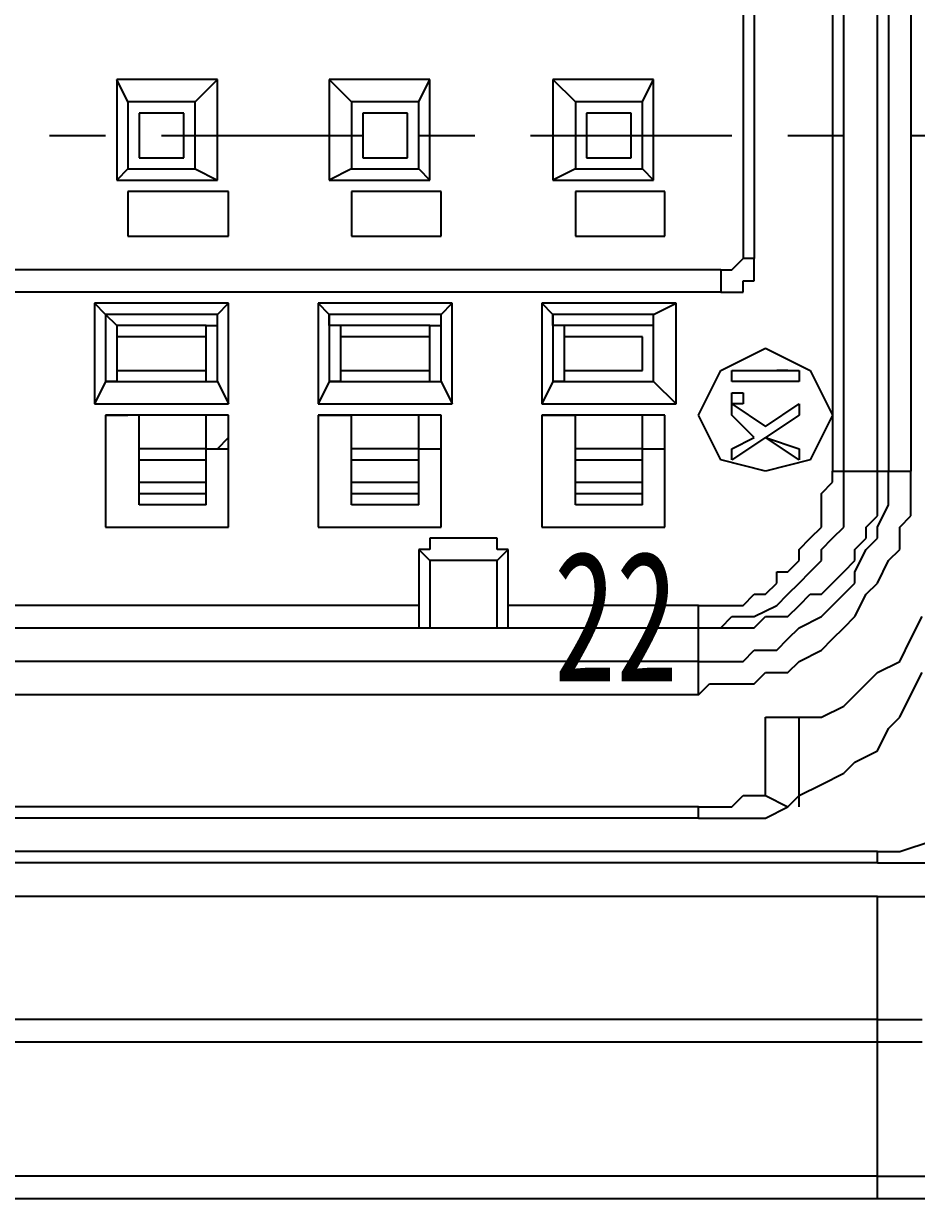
# Model space of a CAD drawing. Header units: inches. Extents: x 47316 to 59086, y 3141 to 11743.
# Drawn here: x 51638.83 to 51662.78, y 6359.03 to 6390.53 of the extents above; entities that cross this region are included whole.
import ezdxf

# ---------------------------------------------------------------- set-up
doc = ezdxf.new("R2010")
doc.units = ezdxf.units.IN
doc.header["$MEASUREMENT"] = 0
doc.layers.add('_BLACK_HOLE', color=7, linetype='Continuous')
doc.styles.add('MtX_FangSong_GB2312', font='')
doc.styles.get("Standard").update_dxf_attribs({"font": ''})
doc.styles.get('MtX_FangSong_GB2312').set_extended_font_data('FangSong_GB2312')
doc.styles.get('Standard').set_extended_font_data('SimSun')
doc.linetypes.add('_VeSys_Busbar', pattern='A,0.0001,-0.125,["=",Standard,S=0.35,R=0,X=-0.15,Y=-0.175],-0.125', length=0.2501)

msp = doc.modelspace()

# ---------------------------------------------------------------- linework, layer by layer
at = {"layer": '_BLACK_HOLE', "color": 0, "linetype": 'Continuous', "lineweight": -3}
for p, q in [((51660.529, 6396.829), (51660.529, 6378.529)), ((51660.829, 6378.529), (51660.829, 6396.829)), ((51661.729, 6378.529), (51661.729, 6396.829)), ((51662.029, 6396.829), (51662.029, 6378.529)), ((51662.629, 6396.829), (51662.629, 6378.529)), ((51658.129, 6390.829), (51658.129, 6384.229)), ((51658.429, 6390.829), (51658.429, 6384.229)), ((51644.029, 6389.029), (51641.329, 6389.029)), ((51641.329, 6389.029), (51641.329, 6386.329)), ((51641.629, 6388.429), (51641.329, 6389.029)), ((51643.429, 6388.429), (51644.029, 6389.029)), ((51644.029, 6386.329), (51644.029, 6389.029)), ((51649.729, 6389.029), (51647.029, 6389.029)), ((51647.629, 6388.429), (51647.029, 6389.029)), ((51647.029, 6389.029), (51647.029, 6386.329)), ((51649.429, 6388.429), (51649.729, 6389.029)), ((51649.729, 6386.329), (51649.729, 6389.029)), ((51655.729, 6389.029), (51653.029, 6389.029)), ((51653.629, 6388.429), (51653.029, 6389.029)), ((51653.029, 6389.029), (51653.029, 6386.329)), ((51655.429, 6388.429), (51655.729, 6389.029)), ((51655.729, 6386.329), (51655.729, 6389.029)), ((51643.429, 6388.429), (51641.629, 6388.429)), ((51641.629, 6388.429), (51641.629, 6386.629)), ((51643.429, 6388.429), (51641.629, 6388.429)), ((51641.629, 6388.429), (51641.629, 6386.629)), ((51641.629, 6388.429), (51641.629, 6388.429)), ((51643.429, 6386.629), (51643.429, 6388.429)), ((51643.429, 6386.629), (51643.429, 6388.429)), ((51643.429, 6388.429), (51643.429, 6388.429)), ((51649.429, 6388.429), (51647.629, 6388.429)), ((51647.629, 6388.429), (51647.629, 6386.629)), ((51649.429, 6388.429), (51647.629, 6388.429)), ((51647.629, 6388.429), (51647.629, 6386.629)), ((51647.629, 6388.429), (51647.629, 6388.429)), ((51649.429, 6386.629), (51649.429, 6388.429)), ((51649.429, 6386.629), (51649.429, 6388.429)), ((51649.429, 6388.429), (51649.429, 6388.429)), ((51655.429, 6388.429), (51653.629, 6388.429)), ((51653.629, 6388.429), (51653.629, 6386.629)), ((51655.429, 6388.429), (51653.629, 6388.429)), ((51653.629, 6388.429), (51653.629, 6386.629)), ((51653.629, 6388.429), (51653.629, 6388.429)), ((51655.429, 6386.629), (51655.429, 6388.429)), ((51655.429, 6386.629), (51655.429, 6388.429)), ((51655.429, 6388.429), (51655.429, 6388.429)), ((51643.129, 6388.129), (51641.929, 6388.129)), ((51641.929, 6388.129), (51641.929, 6386.929)), ((51643.129, 6386.929), (51643.129, 6388.129)), ((51649.129, 6388.129), (51647.929, 6388.129)), ((51647.929, 6388.129), (51647.929, 6386.929)), ((51649.129, 6386.929), (51649.129, 6388.129)), ((51655.129, 6388.129), (51653.929, 6388.129)), ((51653.929, 6388.129), (51653.929, 6386.929)), ((51655.129, 6386.929), (51655.129, 6388.129)), ((51639.529, 6387.529), (51641.029, 6387.529)), ((51642.529, 6387.529), (51647.929, 6387.529)), ((51649.429, 6387.529), (51650.929, 6387.529)), ((51652.429, 6387.529), (51657.829, 6387.529)), ((51659.329, 6387.529), (51660.829, 6387.529)), ((51662.629, 6387.529), (51667.729, 6387.529)), ((51641.629, 6386.629), (51641.329, 6386.329)), ((51641.629, 6386.629), (51643.429, 6386.629)), ((51641.629, 6386.629), (51643.429, 6386.629)), ((51641.629, 6386.629), (51641.629, 6386.629)), ((51641.929, 6386.929), (51643.129, 6386.929)), ((51643.429, 6386.629), (51644.029, 6386.329)), ((51643.429, 6386.629), (51643.429, 6386.629)), ((51647.629, 6386.629), (51647.029, 6386.329)), ((51647.629, 6386.629), (51649.429, 6386.629)), ((51647.629, 6386.629), (51649.429, 6386.629)), ((51647.629, 6386.629), (51647.629, 6386.629)), ((51647.929, 6386.929), (51649.129, 6386.929)), ((51649.429, 6386.629), (51649.729, 6386.329)), ((51649.429, 6386.629), (51649.429, 6386.629)), ((51653.629, 6386.629), (51653.029, 6386.329)), ((51653.629, 6386.629), (51655.429, 6386.629)), ((51653.629, 6386.629), (51655.429, 6386.629)), ((51653.629, 6386.629), (51653.629, 6386.629)), ((51653.929, 6386.929), (51655.129, 6386.929)), ((51655.429, 6386.629), (51655.729, 6386.329)), ((51655.429, 6386.629), (51655.429, 6386.629)), ((51641.329, 6386.329), (51644.029, 6386.329)), ((51647.029, 6386.329), (51649.729, 6386.329)), ((51653.029, 6386.329), (51655.729, 6386.329)), ((51644.329, 6386.029), (51641.629, 6386.029)), ((51641.629, 6386.029), (51641.629, 6384.829)), ((51644.329, 6384.829), (51644.329, 6386.029)), ((51650.029, 6386.029), (51647.629, 6386.029)), ((51647.629, 6386.029), (51647.629, 6384.829)), ((51650.029, 6384.829), (51650.029, 6386.029)), ((51656.029, 6386.029), (51653.629, 6386.029)), ((51653.629, 6386.029), (51653.629, 6384.829)), ((51656.029, 6384.829), (51656.029, 6386.029)), ((51641.629, 6384.829), (51644.329, 6384.829)), ((51647.629, 6384.829), (51650.029, 6384.829)), ((51653.629, 6384.829), (51656.029, 6384.829)), ((51657.829, 6383.929), (51658.129, 6384.229)), ((51658.429, 6384.229), (51658.129, 6384.229)), ((51658.129, 6384.229), (51658.129, 6384.229)), ((51658.129, 6384.229), (51658.129, 6384.229)), ((51658.129, 6384.229), (51658.129, 6384.229)), ((51658.129, 6384.229), (51658.129, 6384.229)), ((51658.129, 6384.229), (51658.129, 6384.229)), ((51658.429, 6383.929), (51658.429, 6384.229)), ((51658.429, 6384.229), (51658.429, 6384.229)), ((51658.429, 6384.229), (51658.429, 6384.229)), ((51657.529, 6383.929), (51621.529, 6383.929)), ((51657.529, 6383.929), (51657.529, 6383.329)), ((51657.529, 6383.929), (51657.529, 6383.929)), ((51657.529, 6383.929), (51657.529, 6383.929)), ((51657.529, 6383.929), (51657.529, 6383.929)), ((51657.529, 6383.929), (51657.829, 6383.929)), ((51657.829, 6383.929), (51657.829, 6383.929)), ((51657.829, 6383.929), (51657.829, 6383.929)), ((51657.829, 6383.929), (51657.829, 6383.929)), ((51657.829, 6383.929), (51657.829, 6383.929)), ((51657.829, 6383.929), (51657.829, 6383.929)), ((51657.829, 6383.929), (51657.829, 6383.929)), ((51657.829, 6383.929), (51657.829, 6383.929)), ((51657.829, 6383.929), (51657.829, 6383.929)), ((51658.429, 6383.629), (51658.429, 6383.929)), ((51658.429, 6383.929), (51658.429, 6383.929)), ((51658.429, 6383.929), (51658.429, 6383.929)), ((51658.429, 6383.929), (51658.429, 6383.929)), ((51658.129, 6383.329), (51658.129, 6383.629)), ((51658.129, 6383.629), (51658.129, 6383.629)), ((51658.129, 6383.629), (51658.129, 6383.629)), ((51658.129, 6383.629), (51658.429, 6383.629)), ((51658.429, 6383.629), (51658.429, 6383.629)), ((51657.529, 6383.329), (51621.529, 6383.329)), ((51657.529, 6383.329), (51657.529, 6383.329)), ((51657.529, 6383.329), (51657.829, 6383.329)), ((51657.829, 6383.329), (51657.829, 6383.329)), ((51657.829, 6383.329), (51657.829, 6383.329)), ((51657.829, 6383.329), (51657.829, 6383.329)), ((51657.829, 6383.329), (51658.129, 6383.329)), ((51644.329, 6383.029), (51640.729, 6383.029)), ((51641.029, 6382.729), (51640.729, 6383.029)), ((51640.729, 6383.029), (51640.729, 6380.329)), ((51644.029, 6382.729), (51644.329, 6383.029)), ((51644.329, 6380.329), (51644.329, 6383.029)), ((51650.329, 6383.029), (51646.729, 6383.029)), ((51647.029, 6382.729), (51646.729, 6383.029)), ((51646.729, 6383.029), (51646.729, 6380.329)), ((51650.029, 6382.729), (51650.329, 6383.029)), ((51650.329, 6380.329), (51650.329, 6383.029)), ((51656.329, 6383.029), (51652.729, 6383.029)), ((51653.029, 6382.729), (51652.729, 6383.029)), ((51652.729, 6383.029), (51652.729, 6380.329)), ((51655.729, 6382.729), (51656.329, 6383.029)), ((51656.329, 6380.329), (51656.329, 6383.029)), ((51644.029, 6382.729), (51641.029, 6382.729)), ((51641.029, 6382.729), (51641.029, 6380.929)), ((51641.329, 6382.429), (51641.029, 6382.729)), ((51644.029, 6380.929), (51644.029, 6382.729)), ((51644.029, 6382.429), (51644.029, 6382.729)), ((51650.029, 6382.729), (51647.029, 6382.729)), ((51647.029, 6382.729), (51647.029, 6380.929)), ((51647.029, 6382.429), (51647.029, 6382.729)), ((51650.029, 6380.929), (51650.029, 6382.729)), ((51650.029, 6382.429), (51650.029, 6382.729)), ((51655.729, 6382.729), (51653.029, 6382.729)), ((51653.029, 6382.729), (51653.029, 6380.929)), ((51653.029, 6382.429), (51653.029, 6382.729)), ((51655.729, 6380.929), (51655.729, 6382.729)), ((51655.729, 6382.429), (51655.729, 6382.729)), ((51643.729, 6382.429), (51641.329, 6382.429)), ((51641.329, 6382.429), (51641.329, 6380.929)), ((51641.329, 6382.429), (51641.329, 6382.429)), ((51641.329, 6382.429), (51641.329, 6382.429)), ((51641.329, 6382.429), (51641.329, 6382.429)), ((51641.329, 6382.429), (51641.329, 6382.429)), ((51641.329, 6382.429), (51641.329, 6382.429)), ((51641.329, 6382.429), (51641.329, 6382.429)), ((51641.329, 6382.429), (51641.329, 6382.429)), ((51641.329, 6382.429), (51641.329, 6382.429)), ((51641.329, 6382.429), (51641.329, 6382.429)), ((51643.729, 6380.929), (51643.729, 6382.429)), ((51643.729, 6382.429), (51643.729, 6382.429)), ((51643.729, 6382.429), (51643.729, 6382.429)), ((51643.729, 6382.429), (51643.729, 6382.429)), ((51643.729, 6382.429), (51643.729, 6382.429)), ((51643.729, 6382.429), (51643.729, 6382.429)), ((51643.729, 6382.429), (51643.729, 6382.429)), ((51643.729, 6382.429), (51644.029, 6382.429)), ((51644.029, 6382.429), (51644.029, 6382.429)), ((51644.029, 6382.429), (51644.029, 6382.429)), ((51644.029, 6382.429), (51644.029, 6382.429)), ((51647.329, 6382.429), (51647.029, 6382.429)), ((51647.029, 6382.429), (51647.029, 6382.429)), ((51647.029, 6382.429), (51647.029, 6382.429)), ((51649.729, 6382.429), (51647.329, 6382.429)), ((51647.329, 6382.429), (51647.329, 6380.929)), ((51647.329, 6382.429), (51647.329, 6382.429)), ((51647.329, 6382.429), (51647.329, 6382.429)), ((51647.329, 6382.429), (51647.329, 6382.429)), ((51647.329, 6382.429), (51647.329, 6382.429)), ((51647.329, 6382.429), (51647.329, 6382.429)), ((51647.329, 6382.429), (51647.329, 6382.429)), ((51649.729, 6380.929), (51649.729, 6382.429)), ((51649.729, 6382.429), (51649.729, 6382.429)), ((51649.729, 6382.429), (51649.729, 6382.429)), ((51649.729, 6382.429), (51649.729, 6382.429)), ((51649.729, 6382.429), (51649.729, 6382.429)), ((51649.729, 6382.429), (51649.729, 6382.429)), ((51649.729, 6382.429), (51649.729, 6382.429)), ((51649.729, 6382.429), (51649.729, 6382.429)), ((51649.729, 6382.429), (51649.729, 6382.429)), ((51649.729, 6382.429), (51649.729, 6382.429)), ((51649.729, 6382.429), (51650.029, 6382.429)), ((51653.329, 6382.429), (51653.029, 6382.429)), ((51653.029, 6382.429), (51653.029, 6382.429)), ((51653.029, 6382.429), (51653.029, 6382.429)), ((51653.029, 6382.429), (51653.029, 6382.429)), ((51653.029, 6382.429), (51653.029, 6382.429)), ((51655.729, 6382.429), (51653.329, 6382.429)), ((51653.329, 6382.429), (51653.329, 6380.929)), ((51653.329, 6382.429), (51653.329, 6382.429)), ((51653.329, 6382.429), (51653.329, 6382.429)), ((51653.329, 6382.429), (51653.329, 6382.429)), ((51653.329, 6382.429), (51653.329, 6382.429)), ((51655.729, 6380.929), (51655.729, 6382.429)), ((51655.729, 6382.429), (51655.729, 6382.429)), ((51655.729, 6382.429), (51655.729, 6382.429)), ((51655.729, 6382.429), (51655.729, 6382.429)), ((51655.729, 6382.429), (51655.729, 6382.429)), ((51655.729, 6382.429), (51655.729, 6382.429)), ((51655.729, 6382.429), (51655.729, 6382.429)), ((51655.729, 6382.429), (51655.729, 6382.429)), ((51655.729, 6382.429), (51655.729, 6382.429)), ((51655.729, 6382.429), (51655.729, 6382.429)), ((51655.729, 6382.429), (51655.729, 6382.429)), ((51643.729, 6382.129), (51641.329, 6382.129)), ((51641.329, 6382.129), (51641.329, 6381.229)), ((51643.729, 6381.229), (51643.729, 6382.129)), ((51649.729, 6382.129), (51647.329, 6382.129)), ((51647.329, 6382.129), (51647.329, 6381.229)), ((51649.729, 6381.229), (51649.729, 6382.129)), ((51655.429, 6382.129), (51653.329, 6382.129)), ((51653.329, 6382.129), (51653.329, 6381.229)), ((51655.429, 6381.229), (51655.429, 6382.129)), ((51657.529, 6381.229), (51658.729, 6381.829)), ((51658.729, 6381.829), (51659.929, 6381.229)), ((51641.329, 6381.229), (51643.729, 6381.229)), ((51647.329, 6381.229), (51649.729, 6381.229)), ((51653.329, 6381.229), (51655.429, 6381.229)), ((51656.929, 6380.029), (51657.529, 6381.229)), ((51657.829, 6381.229), (51659.329, 6381.229)), ((51657.829, 6380.929), (51657.829, 6381.229)), ((51659.029, 6381.229), (51659.329, 6381.229)), ((51659.329, 6381.229), (51659.029, 6381.229)), ((51659.329, 6381.229), (51659.629, 6381.229)), ((51659.629, 6381.229), (51659.629, 6380.929)), ((51659.929, 6381.229), (51660.529, 6380.029)), ((51641.029, 6380.929), (51640.729, 6380.329)), ((51641.029, 6380.929), (51644.029, 6380.929)), ((51641.329, 6380.929), (51641.029, 6380.929)), ((51641.329, 6380.929), (51643.729, 6380.929)), ((51641.329, 6380.929), (51641.329, 6380.929)), ((51641.329, 6380.929), (51641.329, 6380.929)), ((51641.329, 6380.929), (51641.329, 6380.929)), ((51641.329, 6380.929), (51641.329, 6380.929)), ((51641.329, 6380.929), (51641.329, 6380.929)), ((51641.329, 6380.929), (51641.329, 6380.929)), ((51641.329, 6380.929), (51641.329, 6380.929)), ((51641.329, 6380.929), (51641.329, 6380.929)), ((51641.329, 6380.929), (51641.329, 6380.929)), ((51641.329, 6380.929), (51641.329, 6380.929)), ((51643.729, 6380.929), (51643.729, 6380.929)), ((51643.729, 6380.929), (51643.729, 6380.929)), ((51643.729, 6380.929), (51643.729, 6380.929)), ((51643.729, 6380.929), (51643.729, 6380.929)), ((51643.729, 6380.929), (51643.729, 6380.929)), ((51643.729, 6380.929), (51643.729, 6380.929)), ((51643.729, 6380.929), (51644.029, 6380.929)), ((51644.029, 6380.929), (51644.329, 6380.329)), ((51644.029, 6380.929), (51644.029, 6380.929)), ((51644.029, 6380.929), (51644.029, 6380.929)), ((51644.029, 6380.929), (51644.029, 6380.929)), ((51644.029, 6380.929), (51644.029, 6380.929)), ((51647.029, 6380.929), (51646.729, 6380.329)), ((51647.029, 6380.929), (51650.029, 6380.929)), ((51647.329, 6380.929), (51647.029, 6380.929)), ((51647.029, 6380.929), (51647.029, 6380.929)), ((51647.029, 6380.929), (51647.029, 6380.929)), ((51647.029, 6380.929), (51647.029, 6380.929)), ((51647.329, 6380.929), (51649.729, 6380.929)), ((51647.329, 6380.929), (51647.329, 6380.929)), ((51647.329, 6380.929), (51647.329, 6380.929)), ((51647.329, 6380.929), (51647.329, 6380.929)), ((51647.329, 6380.929), (51647.329, 6380.929)), ((51647.329, 6380.929), (51647.329, 6380.929)), ((51647.329, 6380.929), (51647.329, 6380.929)), ((51647.329, 6380.929), (51647.329, 6380.929)), ((51649.729, 6380.929), (51649.729, 6380.929)), ((51649.729, 6380.929), (51649.729, 6380.929)), ((51649.729, 6380.929), (51649.729, 6380.929)), ((51649.729, 6380.929), (51649.729, 6380.929)), ((51649.729, 6380.929), (51649.729, 6380.929)), ((51649.729, 6380.929), (51649.729, 6380.929)), ((51649.729, 6380.929), (51649.729, 6380.929)), ((51649.729, 6380.929), (51649.729, 6380.929)), ((51649.729, 6380.929), (51649.729, 6380.929)), ((51649.729, 6380.929), (51650.029, 6380.929)), ((51650.029, 6380.929), (51650.329, 6380.329)), ((51650.029, 6380.929), (51650.029, 6380.929)), ((51653.029, 6380.929), (51652.729, 6380.329)), ((51653.029, 6380.929), (51655.729, 6380.929)), ((51653.329, 6380.929), (51653.029, 6380.929)), ((51653.029, 6380.929), (51653.029, 6380.929)), ((51653.029, 6380.929), (51653.029, 6380.929)), ((51653.029, 6380.929), (51653.029, 6380.929)), ((51653.029, 6380.929), (51653.029, 6380.929)), ((51653.029, 6380.929), (51653.029, 6380.929)), ((51653.029, 6380.929), (51653.029, 6380.929)), ((51653.329, 6380.929), (51655.729, 6380.929)), ((51653.329, 6380.929), (51653.329, 6380.929)), ((51653.329, 6380.929), (51653.329, 6380.929)), ((51653.329, 6380.929), (51653.329, 6380.929)), ((51653.329, 6380.929), (51653.329, 6380.929)), ((51655.729, 6380.929), (51656.329, 6380.329)), ((51655.729, 6380.929), (51655.729, 6380.929)), ((51655.729, 6380.929), (51655.729, 6380.929)), ((51655.729, 6380.929), (51655.729, 6380.929)), ((51655.729, 6380.929), (51655.729, 6380.929)), ((51655.729, 6380.929), (51655.729, 6380.929)), ((51655.729, 6380.929), (51655.729, 6380.929)), ((51655.729, 6380.929), (51655.729, 6380.929)), ((51655.729, 6380.929), (51655.729, 6380.929)), ((51655.729, 6380.929), (51655.729, 6380.929)), ((51655.729, 6380.929), (51655.729, 6380.929)), ((51655.729, 6380.929), (51655.729, 6380.929)), ((51659.629, 6380.929), (51657.829, 6380.929)), ((51640.729, 6380.329), (51644.329, 6380.329)), ((51646.729, 6380.329), (51650.329, 6380.329)), ((51652.729, 6380.329), (51656.329, 6380.329)), ((51657.829, 6380.629), (51658.129, 6380.629)), ((51657.829, 6380.329), (51657.829, 6380.629)), ((51658.129, 6380.329), (51657.829, 6380.329)), ((51657.829, 6380.329), (51658.729, 6379.729)), ((51657.829, 6380.029), (51657.829, 6380.329)), ((51658.129, 6380.629), (51658.129, 6380.329)), ((51658.729, 6379.729), (51659.629, 6380.329)), ((51659.629, 6380.329), (51659.629, 6380.029)), ((51641.029, 6380.029), (51641.629, 6380.029)), ((51644.329, 6380.029), (51641.029, 6380.029)), ((51641.029, 6380.029), (51641.029, 6377.029)), ((51641.929, 6380.029), (51641.629, 6380.029)), ((51641.629, 6380.029), (51641.629, 6380.029)), ((51641.629, 6380.029), (51641.629, 6380.029)), ((51641.629, 6380.029), (51641.629, 6380.029)), ((51641.629, 6380.029), (51641.629, 6380.029)), ((51641.629, 6380.029), (51641.629, 6380.029)), ((51641.629, 6380.029), (51641.629, 6380.029)), ((51641.629, 6380.029), (51641.629, 6380.029)), ((51641.629, 6380.029), (51641.629, 6380.029)), ((51641.629, 6380.029), (51641.629, 6380.029)), ((51643.729, 6380.029), (51641.929, 6380.029)), ((51641.929, 6377.629), (51641.929, 6380.029)), ((51641.929, 6379.729), (51641.929, 6380.029)), ((51641.929, 6380.029), (51641.929, 6380.029)), ((51641.929, 6380.029), (51641.929, 6380.029)), ((51643.729, 6377.629), (51643.729, 6380.029)), ((51644.329, 6377.029), (51644.329, 6380.029)), ((51646.729, 6380.029), (51647.629, 6380.029)), ((51650.029, 6380.029), (51646.729, 6380.029)), ((51646.729, 6380.029), (51646.729, 6377.029)), ((51649.429, 6380.029), (51647.629, 6380.029)), ((51647.629, 6377.629), (51647.629, 6380.029)), ((51647.629, 6379.729), (51647.629, 6380.029)), ((51647.629, 6380.029), (51647.629, 6380.029)), ((51647.629, 6380.029), (51647.629, 6380.029)), ((51647.629, 6380.029), (51647.629, 6380.029)), ((51647.629, 6380.029), (51647.629, 6380.029)), ((51647.629, 6380.029), (51647.629, 6380.029)), ((51647.629, 6380.029), (51647.629, 6380.029)), ((51647.629, 6380.029), (51647.629, 6380.029)), ((51647.629, 6380.029), (51647.629, 6380.029)), ((51647.629, 6380.029), (51647.629, 6380.029)), ((51647.629, 6380.029), (51647.629, 6380.029)), ((51647.629, 6380.029), (51647.629, 6380.029)), ((51647.629, 6380.029), (51647.629, 6380.029)), ((51649.429, 6377.629), (51649.429, 6380.029)), ((51650.029, 6377.029), (51650.029, 6380.029)), ((51652.729, 6380.029), (51653.629, 6380.029)), ((51656.029, 6380.029), (51652.729, 6380.029)), ((51652.729, 6380.029), (51652.729, 6377.029)), ((51655.429, 6380.029), (51653.629, 6380.029)), ((51653.629, 6377.629), (51653.629, 6380.029)), ((51653.629, 6379.729), (51653.629, 6380.029)), ((51653.629, 6380.029), (51653.629, 6380.029)), ((51653.629, 6380.029), (51653.629, 6380.029)), ((51653.629, 6380.029), (51653.629, 6380.029)), ((51653.629, 6380.029), (51653.629, 6380.029)), ((51653.629, 6380.029), (51653.629, 6380.029)), ((51653.629, 6380.029), (51653.629, 6380.029)), ((51653.629, 6380.029), (51653.629, 6380.029)), ((51653.629, 6380.029), (51653.629, 6380.029)), ((51653.629, 6380.029), (51653.629, 6380.029)), ((51653.629, 6380.029), (51653.629, 6380.029)), ((51653.629, 6380.029), (51653.629, 6380.029)), ((51653.629, 6380.029), (51653.629, 6380.029)), ((51655.429, 6377.629), (51655.429, 6380.029)), ((51656.029, 6377.029), (51656.029, 6380.029)), ((51657.529, 6378.829), (51656.929, 6380.029)), ((51658.429, 6379.429), (51657.829, 6380.029)), ((51659.629, 6380.029), (51658.729, 6379.429)), ((51660.529, 6380.029), (51659.929, 6378.829)), ((51660.529, 6380.029), (51660.529, 6380.029)), ((51660.529, 6380.029), (51660.529, 6380.029)), ((51660.529, 6380.029), (51660.529, 6380.029)), ((51660.529, 6380.029), (51660.529, 6380.029)), ((51644.029, 6379.129), (51644.329, 6379.429)), ((51650.029, 6379.129), (51650.029, 6379.429)), ((51656.029, 6379.129), (51656.029, 6379.429)), ((51657.829, 6379.129), (51658.429, 6379.429)), ((51658.729, 6379.429), (51657.829, 6378.829)), ((51658.729, 6379.429), (51659.629, 6379.129)), ((51659.629, 6378.829), (51658.729, 6379.429)), ((51643.729, 6379.129), (51641.929, 6379.129)), ((51643.729, 6379.129), (51644.329, 6379.129)), ((51643.729, 6379.129), (51643.729, 6379.129)), ((51643.729, 6379.129), (51644.029, 6379.129)), ((51644.029, 6379.129), (51644.029, 6379.129)), ((51644.029, 6379.129), (51644.029, 6379.129)), ((51644.029, 6379.129), (51644.029, 6379.129)), ((51649.429, 6379.129), (51647.629, 6379.129)), ((51649.429, 6379.129), (51650.029, 6379.129)), ((51649.729, 6379.129), (51649.729, 6379.129)), ((51649.729, 6379.129), (51649.729, 6379.129)), ((51649.729, 6379.129), (51650.029, 6379.129)), ((51650.029, 6379.129), (51650.029, 6379.129)), ((51650.029, 6379.129), (51650.029, 6379.129)), ((51655.429, 6379.129), (51653.629, 6379.129)), ((51655.429, 6379.129), (51656.029, 6379.129)), ((51655.729, 6379.129), (51655.729, 6379.129)), ((51655.729, 6379.129), (51655.729, 6379.129)), ((51655.729, 6379.129), (51655.729, 6379.129)), ((51655.729, 6379.129), (51656.029, 6379.129)), ((51656.029, 6379.129), (51656.029, 6379.129)), ((51657.829, 6378.829), (51657.829, 6379.129)), ((51659.629, 6379.129), (51659.629, 6378.829)), ((51641.929, 6378.829), (51643.729, 6378.829)), ((51647.629, 6378.829), (51649.429, 6378.829)), ((51653.629, 6378.829), (51655.429, 6378.829)), ((51658.729, 6378.529), (51657.529, 6378.829)), ((51659.929, 6378.829), (51658.729, 6378.529)), ((51660.529, 6378.529), (51662.629, 6378.529)), ((51660.529, 6378.229), (51660.529, 6378.529)), ((51660.829, 6378.229), (51660.829, 6378.529)), ((51661.729, 6378.229), (51661.729, 6378.529)), ((51662.029, 6377.929), (51662.029, 6378.529)), ((51662.629, 6377.929), (51662.629, 6378.529)), ((51641.929, 6378.229), (51643.729, 6378.229)), ((51647.629, 6378.229), (51649.429, 6378.229)), ((51653.629, 6378.229), (51655.429, 6378.229)), ((51660.229, 6377.929), (51660.529, 6378.229)), ((51660.829, 6377.629), (51660.829, 6378.229)), ((51661.729, 6377.629), (51661.729, 6378.229)), ((51641.929, 6377.929), (51643.729, 6377.929)), ((51641.929, 6377.929), (51643.729, 6377.929)), ((51647.629, 6377.929), (51649.429, 6377.929)), ((51647.629, 6377.929), (51649.429, 6377.929)), ((51653.629, 6377.929), (51655.429, 6377.929)), ((51653.629, 6377.929), (51655.429, 6377.929)), ((51660.229, 6377.629), (51660.229, 6377.929)), ((51662.029, 6377.629), (51662.029, 6377.929)), ((51662.629, 6377.329), (51662.629, 6377.929)), ((51643.729, 6377.629), (51641.929, 6377.629)), ((51649.429, 6377.629), (51647.629, 6377.629)), ((51655.429, 6377.629), (51653.629, 6377.629)), ((51660.229, 6377.329), (51660.229, 6377.629)), ((51660.829, 6377.329), (51660.829, 6377.629)), ((51661.729, 6377.029), (51662.029, 6377.629)), ((51661.729, 6377.329), (51661.729, 6377.629)), ((51660.229, 6377.029), (51660.229, 6377.329)), ((51660.829, 6377.029), (51660.829, 6377.329)), ((51661.429, 6377.029), (51661.729, 6377.329)), ((51662.329, 6377.029), (51662.629, 6377.329)), ((51641.029, 6377.029), (51644.329, 6377.029)), ((51646.729, 6377.029), (51650.029, 6377.029)), ((51652.729, 6377.029), (51656.029, 6377.029)), ((51659.929, 6376.729), (51660.229, 6377.029)), ((51660.529, 6376.729), (51660.829, 6377.029)), ((51661.429, 6376.729), (51661.429, 6377.029)), ((51661.729, 6376.729), (51661.729, 6377.029)), ((51662.329, 6376.429), (51662.329, 6377.029)), ((51651.529, 6376.729), (51649.729, 6376.729)), ((51649.729, 6376.729), (51649.729, 6376.729)), ((51649.729, 6376.729), (51649.729, 6376.729)), ((51649.729, 6376.729), (51649.729, 6376.429)), ((51651.529, 6376.429), (51651.529, 6376.729)), ((51651.529, 6376.729), (51651.529, 6376.729)), ((51651.529, 6376.729), (51651.529, 6376.729)), ((51659.629, 6376.429), (51659.929, 6376.729)), ((51660.229, 6376.429), (51660.529, 6376.729)), ((51661.129, 6376.429), (51661.429, 6376.729)), ((51661.429, 6376.429), (51661.729, 6376.729)), ((51649.429, 6376.429), (51649.729, 6376.129)), ((51649.729, 6376.429), (51649.429, 6376.429)), ((51649.429, 6376.429), (51649.429, 6376.429)), ((51649.429, 6376.429), (51649.429, 6376.429)), ((51649.429, 6376.429), (51649.429, 6376.429)), ((51649.429, 6376.429), (51649.429, 6376.429)), ((51649.429, 6376.429), (51649.429, 6376.429)), ((51649.429, 6376.429), (51649.429, 6376.429)), ((51649.429, 6376.429), (51649.429, 6376.429)), ((51649.429, 6376.429), (51649.429, 6376.429)), ((51649.429, 6376.429), (51649.429, 6376.429)), ((51649.429, 6376.429), (51649.429, 6376.429)), ((51649.429, 6376.429), (51649.429, 6376.429)), ((51649.429, 6376.429), (51649.429, 6376.129)), ((51651.829, 6376.429), (51651.529, 6376.129)), ((51651.829, 6376.429), (51651.529, 6376.429)), ((51651.829, 6376.129), (51651.829, 6376.429)), ((51651.829, 6376.429), (51651.829, 6376.429)), ((51651.829, 6376.429), (51651.829, 6376.429)), ((51651.829, 6376.429), (51651.829, 6376.429)), ((51651.829, 6376.429), (51651.829, 6376.429)), ((51651.829, 6376.429), (51651.829, 6376.429)), ((51651.829, 6376.429), (51651.829, 6376.429)), ((51651.829, 6376.429), (51651.829, 6376.429)), ((51651.829, 6376.429), (51651.829, 6376.429)), ((51651.829, 6376.429), (51651.829, 6376.429)), ((51651.829, 6376.429), (51651.829, 6376.429)), ((51651.829, 6376.429), (51651.829, 6376.429)), ((51659.629, 6376.129), (51659.629, 6376.429)), ((51660.229, 6376.129), (51660.229, 6376.429)), ((51661.129, 6375.829), (51661.429, 6376.429)), ((51661.129, 6376.129), (51661.129, 6376.429)), ((51662.029, 6376.129), (51662.329, 6376.429)), ((51649.429, 6376.129), (51649.429, 6374.329)), ((51649.429, 6376.129), (51649.429, 6376.129)), ((51651.529, 6376.129), (51649.729, 6376.129)), ((51649.729, 6376.129), (51649.729, 6374.329)), ((51651.529, 6374.329), (51651.529, 6376.129)), ((51651.829, 6374.329), (51651.829, 6376.129)), ((51651.829, 6376.129), (51651.829, 6376.129)), ((51659.329, 6375.829), (51659.629, 6376.129)), ((51659.929, 6375.829), (51660.229, 6376.129)), ((51660.829, 6375.829), (51661.129, 6376.129)), ((51661.729, 6375.529), (51662.029, 6376.129)), ((51659.029, 6375.529), (51659.029, 6375.829)), ((51659.029, 6375.829), (51659.329, 6375.829)), ((51659.629, 6375.529), (51659.929, 6375.829)), ((51660.529, 6375.529), (51660.829, 6375.829)), ((51661.129, 6375.529), (51661.129, 6375.829)), ((51658.729, 6375.229), (51659.029, 6375.529)), ((51659.329, 6375.229), (51659.629, 6375.529)), ((51660.229, 6375.229), (51660.529, 6375.529)), ((51660.829, 6375.229), (51661.129, 6375.529)), ((51661.429, 6375.229), (51661.729, 6375.529)), ((51658.129, 6374.929), (51658.429, 6375.229)), ((51658.429, 6375.229), (51658.729, 6375.229)), ((51659.029, 6374.929), (51659.329, 6375.229)), ((51659.329, 6375.229), (51659.329, 6375.229)), ((51659.629, 6374.929), (51659.929, 6375.229)), ((51659.929, 6375.229), (51660.229, 6375.229)), ((51660.529, 6374.929), (51660.829, 6375.229)), ((51661.129, 6374.629), (51661.429, 6375.229)), ((51649.429, 6374.929), (51631.429, 6374.929)), ((51656.929, 6374.929), (51651.829, 6374.929)), ((51656.929, 6372.529), (51656.929, 6374.929)), ((51656.929, 6374.929), (51657.229, 6374.929)), ((51657.229, 6374.929), (51657.529, 6374.929)), ((51657.529, 6374.929), (51657.829, 6374.929)), ((51657.829, 6374.929), (51658.129, 6374.929)), ((51658.429, 6374.629), (51659.029, 6374.929)), ((51659.329, 6374.629), (51659.629, 6374.929)), ((51660.229, 6374.629), (51660.529, 6374.929)), ((51657.529, 6374.329), (51657.829, 6374.629)), ((51657.829, 6374.629), (51658.129, 6374.629)), ((51658.129, 6374.629), (51658.429, 6374.629)), ((51658.429, 6374.329), (51658.729, 6374.629)), ((51658.729, 6374.629), (51659.029, 6374.629)), ((51659.029, 6374.629), (51659.329, 6374.629)), ((51659.629, 6374.329), (51660.229, 6374.629)), ((51660.829, 6374.329), (51661.129, 6374.629)), ((51662.629, 6374.029), (51662.929, 6374.629)), ((51602.629, 6374.329), (51657.529, 6374.329)), ((51656.929, 6374.329), (51657.229, 6374.329)), ((51657.229, 6374.329), (51657.529, 6374.329)), ((51657.529, 6374.329), (51658.129, 6374.329)), ((51658.129, 6374.329), (51658.429, 6374.329)), ((51659.029, 6373.729), (51659.329, 6374.029)), ((51659.329, 6374.029), (51659.629, 6374.329)), ((51660.229, 6373.729), (51660.529, 6374.029)), ((51660.529, 6374.029), (51660.829, 6374.329)), ((51662.329, 6373.429), (51662.629, 6374.029)), ((51658.129, 6373.429), (51658.429, 6373.729)), ((51658.429, 6373.729), (51659.029, 6373.729)), ((51659.629, 6373.429), (51660.229, 6373.729)), ((51656.929, 6373.429), (51603.529, 6373.429)), ((51656.929, 6373.429), (51657.229, 6373.429)), ((51657.229, 6373.429), (51657.829, 6373.429)), ((51657.829, 6373.429), (51658.129, 6373.429)), ((51659.329, 6373.129), (51659.629, 6373.429)), ((51661.729, 6373.129), (51662.329, 6373.429)), ((51658.429, 6372.829), (51658.729, 6373.129)), ((51658.729, 6373.129), (51659.329, 6373.129)), ((51661.429, 6372.829), (51661.729, 6373.129)), ((51662.629, 6372.529), (51662.929, 6373.129)), ((51656.929, 6372.529), (51657.229, 6372.829)), ((51657.229, 6372.829), (51657.829, 6372.829)), ((51657.829, 6372.829), (51658.429, 6372.829)), ((51660.829, 6372.229), (51661.429, 6372.829)), ((51656.929, 6372.529), (51603.529, 6372.529)), ((51662.329, 6371.929), (51662.629, 6372.529)), ((51660.229, 6371.929), (51660.829, 6372.229)), ((51658.729, 6371.929), (51660.229, 6371.929)), ((51658.729, 6369.829), (51658.729, 6371.929)), ((51659.629, 6369.529), (51659.629, 6371.929)), ((51662.029, 6371.629), (51662.329, 6371.929)), ((51661.729, 6371.029), (51662.029, 6371.629)), ((51661.129, 6370.729), (51661.729, 6371.029)), ((51660.829, 6370.429), (51661.129, 6370.729)), ((51660.229, 6370.129), (51660.829, 6370.429)), ((51659.629, 6369.829), (51660.229, 6370.129)), ((51657.829, 6369.529), (51658.129, 6369.829)), ((51658.129, 6369.829), (51658.429, 6369.829)), ((51658.429, 6369.829), (51658.729, 6369.829)), ((51658.729, 6369.829), (51659.329, 6369.529)), ((51659.329, 6369.529), (51659.629, 6369.829)), ((51656.929, 6369.529), (51635.029, 6369.529)), ((51656.929, 6369.229), (51656.929, 6369.529)), ((51656.929, 6369.529), (51657.229, 6369.529)), ((51657.229, 6369.529), (51657.529, 6369.529)), ((51657.529, 6369.529), (51657.829, 6369.529)), ((51658.729, 6369.229), (51659.329, 6369.529)), ((51656.929, 6369.229), (51603.529, 6369.229)), ((51656.929, 6369.229), (51657.529, 6369.229)), ((51657.529, 6369.229), (51658.129, 6369.229)), ((51658.129, 6369.229), (51658.729, 6369.229)), ((51662.329, 6368.329), (51663.229, 6368.629)), ((51661.729, 6368.329), (51598.729, 6368.329)), ((51661.729, 6368.029), (51661.729, 6368.329)), ((51661.729, 6368.329), (51662.329, 6368.329)), ((51661.729, 6368.029), (51598.729, 6368.029)), ((51661.729, 6368.029), (51662.629, 6368.029)), ((51662.629, 6368.029), (51663.229, 6368.029)), ((51661.729, 6367.129), (51598.729, 6367.129)), ((51661.729, 6359.029), (51661.729, 6367.129)), ((51661.729, 6367.129), (51662.629, 6367.129)), ((51662.629, 6367.129), (51663.529, 6367.129)), ((51661.729, 6363.829), (51598.729, 6363.829)), ((51661.729, 6363.829), (51662.929, 6363.829)), ((51598.729, 6363.229), (51661.729, 6363.229)), ((51661.729, 6363.229), (51662.929, 6363.229)), ((51661.729, 6359.629), (51598.729, 6359.629)), ((51661.729, 6359.629), (51663.229, 6359.629)), ((51598.729, 6359.029), (51661.729, 6359.029)), ((51661.729, 6359.029), (51663.229, 6359.029))]:
    msp.add_line(p, q, dxfattribs=at)

# ---------------------------------------------------------------- texts
at = {"layer": '_BLACK_HOLE', "color": 0, "linetype": '_VeSys_Busbar', "lineweight": -3, "style": 'MtX_FangSong_GB2312', "width": 0.7}
msp.add_text('22', height=3.5, dxfattribs=at).set_placement((51653.048, 6372.892))

doc.saveas('drawing.dxf')
